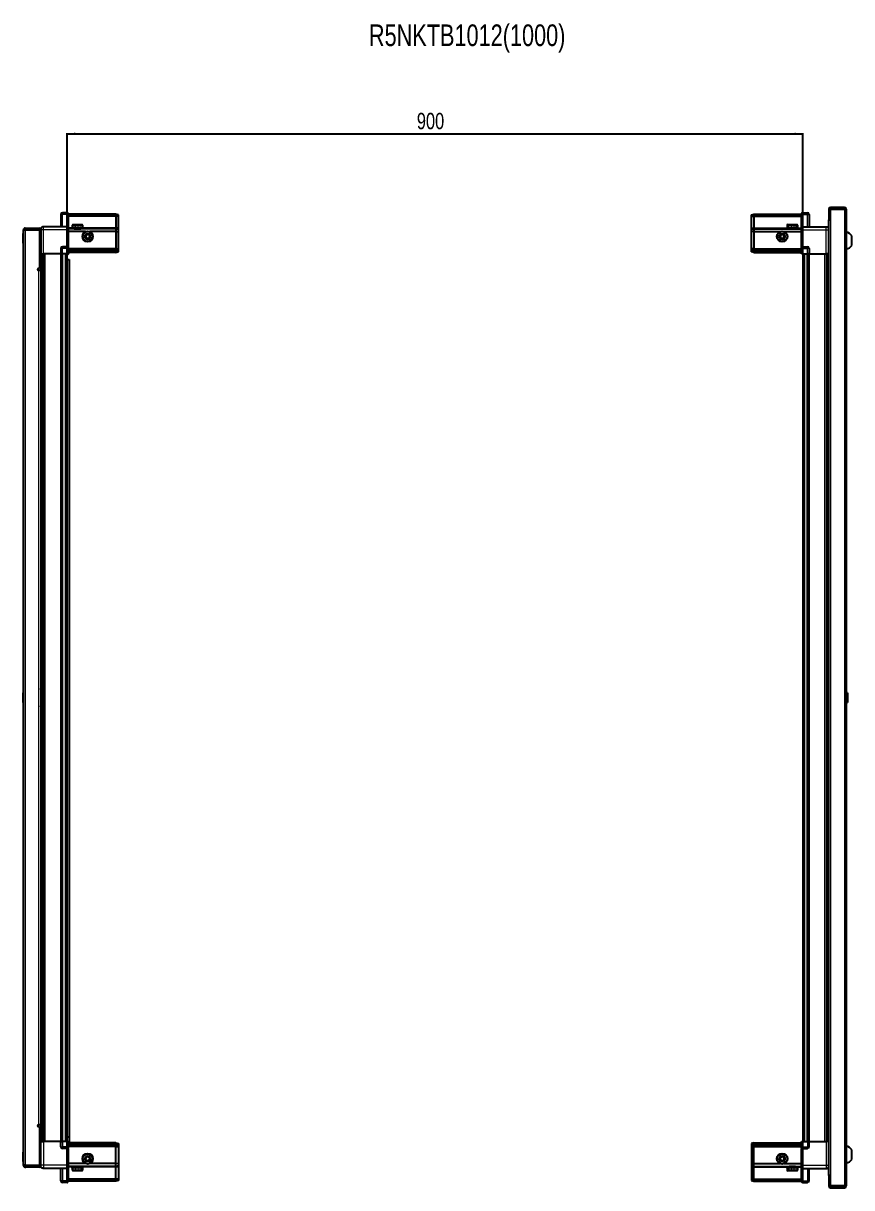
# Model space of a CAD drawing. Header units: millimetres. Extents: x -659 to 2927, y -1010 to 1598.
# Drawn here: x 718 to 1731, y 174 to 1598 of the extents above; entities that cross this region are included whole.
import ezdxf

# ---------------------------------------------------------------- set-up
doc = ezdxf.new("R2010")
doc.units = ezdxf.units.MM
doc.layers.add('FORMAT', color=7, linetype='Continuous')
doc.styles.add('SLDTEXTSTYLE0', font='TXT', dxfattribs={"width": 0.75})
doc.dimstyles.new('SLDDIMSTYLE0', dxfattribs={"dimtxt": 20, "dimasz": 10, "dimexe": 0, "dimexo": 0.0625, "dimgap": 5, "dimtad": 2, "dimdec": 1, "dimrnd": 1e-09, "dimzin": 12, "dimdsep": 46, "dimtxsty": 'SLDTEXTSTYLE0', "dimsah": 1, "dimcen": 0.09, "dimadec": 0, "dimazin": 3, "dimtfac": 1, "dimtofl": 0, "dimtmove": 0, "dimatfit": 3, "dimfxl": 0, "dimfrac": 2, "dimtolj": 1, "dimtzin": 12, "dimarcsym": 0})

# ---------------------------------------------------------------- blocks, each defined once
blk = doc.blocks.new('_D_6')
at = {"layer": 'FORMAT'}
for p, q in [((771.5, 1316.3), (771.5, 1463.8)), ((771.5, 1462.8), (1671.5, 1462.8)), ((1671.5, 1316.3), (1671.5, 1463.8))]:
    blk.add_line(p, q, dxfattribs=at)
for points in [[(771.5, 1462.8), (781.5, 1461.3), (781.5, 1464.4)], [(1671.5, 1462.8), (1661.5, 1464.4), (1661.5, 1461.3)]]:
    blk.add_solid(points, dxfattribs=at)
at = {"layer": 'FORMAT', "insert": (1199.4, 1488.6), "char_height": 20, "attachment_point": 1, "style": 'SLDTEXTSTYLE0'}
blk.add_mtext('900', dxfattribs=at)

msp = doc.modelspace()

# ---------------------------------------------------------------- linework, layer by layer
at = {"color": 7, "linetype": 'Continuous', "lineweight": 25}
for p, q in [((1703.37, 1370.73), (1703.37, 1358.33)), ((1704.87, 1370.73), (1704.87, 1358.33)), ((1705.37, 1357.83), (1705.37, 1370.73)), ((1705.37, 1370.73), (1722.77, 1370.73)), ((1722.77, 1372.83), (1705.47, 1372.83)), ((1722.77, 1371.33), (1705.47, 1371.33)), ((1722.77, 1371.33), (1722.77, 1372.83)), ((1722.77, 1370.73), (1724.87, 1370.73)), ((1724.87, 1370.73), (1724.87, 175.93)), ((763.67, 1364.33), (763.67, 1349.33)), ((771.67, 1366.33), (765.67, 1366.33)), ((771.67, 1366.33), (772.01, 1366.33)), ((771.67, 1366.33), (771.67, 1364.33)), ((771.67, 1349.53), (771.67, 1364.33)), ((771.67, 1349.53), (771.67, 1364.33)), ((772.87, 1365.83), (772.01, 1366.33)), ((772.87, 1364.33), (772.87, 1365.83)), ((831.17, 1364.83), (772.87, 1364.83)), ((772.87, 1364.33), (772.87, 1349.53)), ((831.17, 1362.33), (772.87, 1362.33)), ((831.17, 1364.83), (831.17, 1362.33)), ((834.17, 1364.03), (831.17, 1364.83)), ((831.17, 1362.33), (831.17, 1347.83)), ((834.17, 1362.17), (831.17, 1362.33)), ((834.17, 1362.17), (834.17, 1364.03)), ((834.17, 1347.83), (834.17, 1362.17)), ((1608.87, 1364.03), (1611.87, 1364.83)), ((1608.87, 1362.17), (1608.87, 1364.03)), ((1608.87, 1362.17), (1611.87, 1362.33)), ((1608.87, 1347.83), (1608.87, 1362.17)), ((1611.87, 1364.83), (1611.87, 1362.33)), ((1611.87, 1364.83), (1670.17, 1364.83)), ((1611.87, 1362.33), (1611.87, 1347.83)), ((1611.87, 1362.33), (1670.17, 1362.33)), ((1671.04, 1366.33), (1670.17, 1365.83)), ((1671.04, 1366.33), (1670.17, 1365.83)), ((1670.17, 1365.83), (1670.17, 1364.33)), ((1670.17, 1349.53), (1670.17, 1364.33)), ((1671.37, 1366.33), (1671.04, 1366.33)), ((1671.37, 1366.33), (1671.04, 1366.33)), ((1671.37, 1364.33), (1671.37, 1366.33)), ((1671.37, 1366.33), (1671.37, 1366.33)), ((1671.37, 1366.33), (1677.37, 1366.33)), ((1671.37, 1364.33), (1671.37, 1349.53)), ((1679.37, 1364.33), (1679.37, 1349.33)), ((1703.27, 1357.83), (1703.27, 188.83)), ((1703.27, 1357.83), (1705.37, 1357.83)), ((1703.37, 1358.33), (1704.87, 1358.33)), ((718.17, 1340.96), (717.87, 1340.96)), ((717.87, 1329.39), (717.87, 1340.96)), ((719.67, 1345.48), (718.17, 1345.48)), ((718.17, 1344.98), (718.17, 1345.48)), ((718.17, 201.68), (718.17, 1344.98)), ((720.27, 1346.08), (720.27, 1347.58)), ((720.27, 1347.58), (721.17, 1347.58)), ((720.27, 1346.08), (721.17, 1346.08)), ((720.27, 1345.58), (737.67, 1345.58)), ((721.17, 1346.08), (721.17, 1347.58)), ((721.17, 1347.58), (737.67, 1347.58)), ((721.17, 1346.08), (737.67, 1346.08)), ((737.67, 1346.08), (737.67, 1347.58)), ((739.17, 1345.58), (737.67, 1345.58)), ((737.67, 1345.58), (737.67, 1298.08)), ((739.17, 1345.33), (739.17, 1316.33)), ((771.67, 1349.33), (742.67, 1349.33)), ((771.67, 1349.33), (771.67, 1349.53)), ((771.67, 1349.33), (772.87, 1349.33)), ((771.67, 1345.33), (771.67, 1349.33)), ((771.67, 1325.03), (771.67, 1345.33)), ((772.87, 1349.53), (772.87, 1349.33)), ((772.87, 1349.33), (772.87, 1345.33)), ((831.17, 1346.83), (772.87, 1346.83)), ((772.87, 1345.33), (772.87, 1325.03)), ((794.17, 1343.33), (772.87, 1343.33)), ((777.67, 1351.23), (777.67, 1348.83)), ((777.67, 1348.83), (777.67, 1348.33)), ((777.67, 1348.33), (777.81, 1348.33)), ((778, 1348.83), (777.81, 1348.83)), ((777.81, 1348.83), (777.81, 1348.33)), ((777.81, 1348.33), (778, 1348.33)), ((778, 1348.83), (778, 1348.33)), ((778, 1348.33), (778.53, 1348.33)), ((778.47, 1352.03), (785.64, 1352.03)), ((778.93, 1348.83), (778.53, 1348.83)), ((778.53, 1348.83), (778.53, 1348.33)), ((778.53, 1348.33), (778.93, 1348.33)), ((778.93, 1348.83), (778.93, 1348.33)), ((778.93, 1348.33), (779.8, 1348.33)), ((779.77, 1348.33), (779.77, 1348.23)), ((779.77, 1348.23), (788.57, 1348.23)), ((780.37, 1348.83), (779.8, 1348.83)), ((779.8, 1348.83), (779.8, 1348.33)), ((779.8, 1348.33), (780.37, 1348.33)), ((780.17, 1347.83), (780.86, 1347.35)), ((780.17, 1347.83), (785.2, 1347.83)), ((780.86, 1347.35), (780.17, 1346.86)), ((780.17, 1346.86), (780.17, 1346.83)), ((780.17, 1346.86), (785.2, 1346.86)), ((780.37, 1348.83), (780.37, 1348.33)), ((780.37, 1348.33), (781.49, 1348.33)), ((780.86, 1347.35), (785.03, 1347.35)), ((782.18, 1348.83), (781.49, 1348.83)), ((781.49, 1348.83), (781.49, 1348.33)), ((781.49, 1348.33), (782.18, 1348.33)), ((782.18, 1348.83), (782.18, 1348.33)), ((782.18, 1348.33), (783.46, 1348.33)), ((784.19, 1348.83), (783.46, 1348.83)), ((783.46, 1348.83), (783.46, 1348.33)), ((783.46, 1348.33), (783.69, 1348.33)), ((783.69, 1348.83), (783.69, 1348.33)), ((784.19, 1348.83), (784.19, 1348.33)), ((784.19, 1348.83), (784.19, 1348.33)), ((784.19, 1348.33), (785.49, 1348.33)), ((784.19, 1348.33), (784.19, 1348.33)), ((785.03, 1347.35), (787.48, 1347.35)), ((785.2, 1347.83), (788.17, 1347.83)), ((785.2, 1346.86), (788.17, 1346.86)), ((786.2, 1348.83), (785.49, 1348.83)), ((785.49, 1348.83), (785.49, 1348.33)), ((785.55, 1348.83), (785.55, 1348.33)), ((785.55, 1348.33), (786.2, 1348.33)), ((785.64, 1352.03), (789.87, 1352.03)), ((786.2, 1348.83), (786.2, 1348.33)), ((786.2, 1348.33), (787.39, 1348.33)), ((788.01, 1348.83), (787.39, 1348.83)), ((787.39, 1348.83), (787.39, 1348.33)), ((787.39, 1348.33), (788.01, 1348.33)), ((787.48, 1347.35), (788.17, 1347.83)), ((788.17, 1346.86), (787.48, 1347.35)), ((788.01, 1348.83), (788.01, 1348.33)), ((788.01, 1348.33), (788.98, 1348.33)), ((788.17, 1346.83), (788.17, 1346.86)), ((788.57, 1348.23), (788.57, 1348.33)), ((789.44, 1348.83), (788.98, 1348.83)), ((788.98, 1348.83), (788.98, 1348.33)), ((788.98, 1348.33), (789.44, 1348.33)), ((789.44, 1348.83), (789.44, 1348.33)), ((789.44, 1348.33), (790.1, 1348.33)), ((790.36, 1348.83), (790.1, 1348.83)), ((790.1, 1348.83), (790.1, 1348.33)), ((790.1, 1348.33), (790.36, 1348.33)), ((790.36, 1348.83), (790.36, 1348.33)), ((790.36, 1348.33), (790.63, 1348.33)), ((790.67, 1348.83), (790.63, 1348.83)), ((790.63, 1348.83), (790.63, 1348.33)), ((790.63, 1348.33), (790.67, 1348.33)), ((790.67, 1348.83), (790.67, 1351.23)), ((790.67, 1348.83), (790.67, 1348.33)), ((831.17, 1343.33), (799.17, 1343.33)), ((831.17, 1347.83), (831.17, 1346.83)), ((831.17, 1346.83), (831.17, 1343.33)), ((834.17, 1346.03), (831.17, 1346.83)), ((831.17, 1343.33), (831.17, 1322.83)), ((831.17, 1343.33), (834.17, 1343)), ((834.17, 1346.03), (834.17, 1347.83)), ((834.17, 1343), (834.17, 1346.03)), ((834.17, 1322.83), (834.17, 1343)), ((1608.87, 1346.03), (1608.87, 1347.83)), ((1608.87, 1346.03), (1611.87, 1346.83)), ((1608.87, 1343), (1608.87, 1346.03)), ((1611.87, 1343.33), (1608.87, 1343)), ((1608.87, 1322.83), (1608.87, 1343)), ((1611.87, 1347.83), (1611.87, 1346.83)), ((1611.87, 1346.83), (1611.87, 1343.33)), ((1611.87, 1346.83), (1670.17, 1346.83)), ((1611.87, 1343.33), (1611.87, 1322.83)), ((1611.87, 1343.33), (1643.87, 1343.33)), ((1648.87, 1343.33), (1670.17, 1343.33)), ((1652.37, 1351.23), (1652.37, 1348.33)), ((1652.37, 1348.33), (1652.41, 1348.33)), ((1652.53, 1348.83), (1652.41, 1348.83)), ((1652.41, 1348.83), (1652.41, 1348.33)), ((1652.41, 1348.33), (1652.53, 1348.33)), ((1652.53, 1348.83), (1652.53, 1348.33)), ((1652.53, 1348.33), (1652.94, 1348.33)), ((1653.28, 1348.83), (1652.94, 1348.83)), ((1652.94, 1348.83), (1652.94, 1348.33)), ((1652.94, 1348.33), (1653.28, 1348.33)), ((1653.17, 1352.03), (1664.57, 1352.03)), ((1653.28, 1348.83), (1653.28, 1348.33)), ((1653.28, 1348.33), (1654.05, 1348.33)), ((1654.58, 1348.83), (1654.05, 1348.83)), ((1654.05, 1348.83), (1654.05, 1348.33)), ((1654.05, 1348.33), (1654.58, 1348.33)), ((1654.47, 1348.33), (1654.47, 1348.23)), ((1654.47, 1348.23), (1663.27, 1348.23)), ((1654.58, 1348.83), (1654.58, 1348.33)), ((1654.58, 1348.33), (1655.63, 1348.33)), ((1654.87, 1347.83), (1655.56, 1347.35)), ((1654.87, 1347.83), (1662.87, 1347.83)), ((1655.56, 1347.35), (1654.87, 1346.86)), ((1654.87, 1346.86), (1654.87, 1346.83)), ((1654.87, 1346.86), (1662.87, 1346.86)), ((1655.56, 1347.35), (1662.18, 1347.35)), ((1656.3, 1348.83), (1655.63, 1348.83)), ((1655.63, 1348.83), (1655.63, 1348.33)), ((1655.63, 1348.33), (1656.3, 1348.33)), ((1656.3, 1348.83), (1656.3, 1348.33)), ((1656.3, 1348.33), (1657.53, 1348.33)), ((1658.27, 1348.83), (1657.53, 1348.83)), ((1657.53, 1348.83), (1657.53, 1348.33)), ((1657.53, 1348.33), (1657.97, 1348.33)), ((1657.97, 1348.83), (1657.97, 1348.33)), ((1658.27, 1348.83), (1658.27, 1348.33)), ((1658.27, 1348.33), (1659.57, 1348.33)), ((1660.29, 1348.83), (1659.57, 1348.83)), ((1659.57, 1348.83), (1659.57, 1348.33)), ((1659.84, 1348.83), (1659.84, 1348.33)), ((1659.84, 1348.33), (1660.29, 1348.33)), ((1660.29, 1348.83), (1660.29, 1348.33)), ((1660.29, 1348.33), (1661.53, 1348.33)), ((1662.19, 1348.83), (1661.53, 1348.83)), ((1661.53, 1348.83), (1661.53, 1348.33)), ((1661.53, 1348.33), (1662.19, 1348.33)), ((1662.18, 1347.35), (1662.87, 1347.83)), ((1662.87, 1346.86), (1662.18, 1347.35)), ((1662.19, 1348.83), (1662.19, 1348.33)), ((1662.19, 1348.33), (1663.23, 1348.33)), ((1662.87, 1346.83), (1662.87, 1346.86)), ((1663.75, 1348.83), (1663.23, 1348.83)), ((1663.23, 1348.83), (1663.23, 1348.33)), ((1663.23, 1348.33), (1663.75, 1348.33)), ((1663.27, 1348.23), (1663.27, 1348.33)), ((1663.75, 1348.83), (1663.75, 1348.33)), ((1663.75, 1348.33), (1664.51, 1348.33)), ((1664.84, 1348.83), (1664.51, 1348.83)), ((1664.51, 1348.83), (1664.51, 1348.33)), ((1664.51, 1348.33), (1664.84, 1348.33)), ((1664.84, 1348.83), (1664.84, 1348.33)), ((1664.84, 1348.33), (1665.23, 1348.33)), ((1665.34, 1348.83), (1665.23, 1348.83)), ((1665.23, 1348.83), (1665.23, 1348.33)), ((1665.23, 1348.33), (1665.34, 1348.33)), ((1665.34, 1348.83), (1665.34, 1348.33)), ((1665.34, 1348.33), (1665.37, 1348.33)), ((1665.37, 1348.33), (1665.37, 1351.23)), ((1670.17, 1349.33), (1670.17, 1349.53)), ((1671.37, 1349.33), (1670.17, 1349.33)), ((1670.17, 1345.33), (1670.17, 1349.33)), ((1670.17, 1325.03), (1670.17, 1345.33)), ((1671.37, 1349.53), (1671.37, 1349.33)), ((1671.37, 1349.33), (1671.37, 1345.33)), ((1671.37, 1349.33), (1700.37, 1349.33)), ((1671.37, 1345.33), (1671.37, 1325.03)), ((717.87, 1329.39), (718.17, 1329.39)), ((771.67, 1324.83), (765.67, 1324.83)), ((771.67, 1324.83), (771.67, 1325.03)), ((771.67, 1324.83), (771.67, 1322.83)), ((771.67, 1324.83), (772.87, 1324.83)), ((772.87, 1325.03), (772.87, 1324.83)), ((772.87, 1324.15), (772.87, 1324.83)), ((1670.17, 1324.83), (1670.17, 1325.03)), ((1671.37, 1324.83), (1670.17, 1324.83)), ((1670.17, 1324.83), (1670.17, 1324.15)), ((1671.37, 1325.03), (1671.37, 1324.83)), ((1671.37, 1322.83), (1671.37, 1324.83)), ((1671.37, 1322.83), (1671.37, 1324.83)), ((1671.37, 1324.83), (1677.37, 1324.83)), ((1731.47, 1326.33), (1731.47, 1338.33)), ((737.67, 1319.08), (739.17, 1319.08)), ((739.17, 1316.33), (737.67, 1316.33)), ((739.82, 230.33), (739.82, 1316.33)), ((741.62, 1316.33), (741.62, 230.33)), ((741.65, 1316.33), (741.65, 230.33)), ((763.67, 1316.33), (742.67, 1316.33)), ((763.67, 1322.83), (763.67, 1316.33)), ((763.67, 1316.33), (765.67, 1316.33)), ((764.32, 230.33), (764.32, 1316.33)), ((771.67, 1316.33), (765.67, 1316.33)), ((771.52, 230.33), (771.52, 1316.33)), ((771.67, 1316.33), (771.67, 1322.83)), ((771.67, 1316.33), (771.67, 1322.83)), ((771.67, 1316.33), (771.67, 1316.33)), ((771.67, 1316.33), (772.01, 1316.33)), ((772.01, 1316.33), (772.01, 1322.83)), ((772.87, 1316.33), (772.01, 1316.33)), ((772.01, 1316.33), (772.01, 1316.33)), ((772.87, 1324.15), (772.87, 1316.33)), ((831.17, 1321.83), (772.87, 1321.83)), ((831.17, 1320.83), (772.87, 1320.83)), ((831.17, 1319.33), (772.87, 1319.33)), ((831.17, 1317.83), (772.87, 1317.83)), ((831.17, 1322.83), (831.17, 1321.83)), ((831.17, 1321.83), (831.17, 1320.83)), ((831.17, 1321.83), (834.17, 1321.03)), ((831.17, 1320.83), (831.17, 1319.33)), ((831.17, 1320.83), (834.17, 1320.29)), ((831.17, 1319.33), (834.17, 1319.78)), ((831.17, 1319.33), (831.17, 1317.83)), ((831.17, 1317.83), (834.17, 1318.63)), ((834.17, 1321.03), (834.17, 1322.83)), ((834.17, 1320.29), (834.17, 1321.03)), ((834.17, 1319.78), (834.17, 1320.29)), ((834.17, 1318.63), (834.17, 1319.78)), ((1608.87, 1321.03), (1608.87, 1322.83)), ((1611.87, 1321.83), (1608.87, 1321.03)), ((1608.87, 1320.29), (1608.87, 1321.03)), ((1611.87, 1320.83), (1608.87, 1320.29)), ((1608.87, 1319.78), (1608.87, 1320.29)), ((1611.87, 1319.33), (1608.87, 1319.78)), ((1608.87, 1318.63), (1608.87, 1319.78)), ((1611.87, 1317.83), (1608.87, 1318.63)), ((1611.87, 1322.83), (1611.87, 1321.83)), ((1611.87, 1321.83), (1611.87, 1320.83)), ((1611.87, 1321.83), (1670.17, 1321.83)), ((1611.87, 1320.83), (1670.17, 1320.83)), ((1611.87, 1320.83), (1611.87, 1319.33)), ((1611.87, 1319.33), (1611.87, 1317.83)), ((1611.87, 1319.33), (1670.17, 1319.33)), ((1611.87, 1317.83), (1670.17, 1317.83)), ((1670.17, 1316.33), (1670.17, 1324.15)), ((1671.04, 1316.33), (1670.17, 1316.33)), ((1671.04, 1322.83), (1671.04, 1316.33)), ((1671.37, 1316.33), (1671.04, 1316.33)), ((1671.37, 1322.83), (1671.37, 1316.33)), ((1671.37, 1316.33), (1677.37, 1316.33)), ((1671.52, 1316.33), (1671.52, 230.33)), ((1679.37, 1316.33), (1677.37, 1316.33)), ((1678.72, 1316.33), (1678.72, 230.33)), ((1679.37, 1322.83), (1679.37, 1316.33)), ((1679.37, 1316.33), (1700.37, 1316.33)), ((1701.4, 230.33), (1701.4, 1316.33)), ((1701.43, 230.33), (1701.43, 1316.33)), ((1703.22, 1316.33), (1703.22, 230.33)), ((737.67, 1298.08), (736.32, 1298.08)), ((771.52, 1309.33), (774.02, 1309.33)), ((774.02, 1309.33), (774.02, 235.83)), ((736.32, 1296.08), (737.07, 1296.08)), ((737.07, 1296.08), (739.17, 1296.08)), ((739.17, 1296.08), (739.17, 250.58)), ((718.17, 779.11), (717.87, 779.11)), ((717.87, 767.54), (717.87, 779.11)), ((739.67, 782.83), (739.67, 763.83)), ((1725.86, 779.11), (1724.87, 778.13)), ((1726.37, 779.11), (1725.86, 779.11)), ((1725.86, 779.11), (1725.86, 767.54)), ((1726.37, 779.11), (1726.37, 767.54)), ((717.87, 767.54), (718.17, 767.54)), ((1724.87, 768.53), (1725.86, 767.54)), ((1725.86, 767.54), (1726.37, 767.54)), ((737.07, 250.58), (736.32, 250.58)), ((736.32, 248.58), (737.67, 248.58)), ((739.17, 250.58), (737.07, 250.58)), ((737.67, 248.58), (737.67, 201.08)), ((739.17, 230.33), (737.67, 230.33)), ((739.17, 201.33), (739.17, 230.33)), ((763.67, 230.33), (742.67, 230.33)), ((763.67, 223.83), (763.67, 230.33)), ((763.67, 230.33), (765.67, 230.33)), ((771.67, 230.33), (765.67, 230.33)), ((774.02, 235.83), (771.52, 235.83)), ((771.67, 223.83), (771.67, 230.33)), ((771.67, 230.33), (772.01, 230.33)), ((772.01, 223.83), (772.01, 230.33)), ((772.01, 230.33), (772.87, 230.33)), ((772.87, 230.33), (772.87, 222.51)), ((831.17, 228.83), (772.87, 228.83)), ((774.02, 235.83), (774.02, 228.83)), ((831.17, 227.33), (831.17, 228.83)), ((831.17, 228.83), (834.17, 228.03)), ((834.17, 228.03), (834.17, 226.87)), ((1611.87, 228.83), (1608.87, 228.03)), ((1608.87, 228.03), (1608.87, 226.87)), ((1611.87, 227.33), (1611.87, 228.83)), ((1611.87, 228.83), (1670.17, 228.83)), ((1670.17, 222.51), (1670.17, 230.33)), ((1670.17, 230.33), (1671.04, 230.33)), ((1671.04, 230.33), (1671.04, 230.33)), ((1671.04, 230.33), (1671.04, 223.83)), ((1671.37, 230.33), (1671.04, 230.33)), ((1671.37, 230.33), (1671.37, 223.83)), ((1671.37, 230.33), (1671.37, 230.33)), ((1671.37, 230.33), (1677.37, 230.33)), ((1671.37, 230.33), (1671.37, 223.83)), ((1679.37, 230.33), (1677.37, 230.33)), ((1679.37, 223.83), (1679.37, 230.33)), ((1679.37, 230.33), (1700.37, 230.33)), ((718.17, 217.26), (717.87, 217.26)), ((717.87, 207.59), (717.87, 217.26)), ((739.17, 227.58), (737.67, 227.58)), ((771.67, 221.83), (765.67, 221.83)), ((771.67, 223.83), (771.67, 221.83)), ((771.67, 223.83), (771.67, 221.83)), ((771.67, 221.83), (772.87, 221.83)), ((771.67, 221.63), (771.67, 221.83)), ((771.67, 201.33), (771.67, 221.63)), ((831.17, 227.33), (772.87, 227.33)), ((831.17, 225.83), (772.87, 225.83)), ((831.17, 224.83), (772.87, 224.83)), ((772.87, 221.83), (772.87, 222.51)), ((772.87, 221.83), (772.87, 221.63)), ((772.87, 221.63), (772.87, 201.33)), ((831.17, 225.83), (831.17, 227.33)), ((831.17, 227.33), (834.17, 226.87)), ((831.17, 225.83), (834.17, 226.37)), ((831.17, 224.83), (831.17, 225.83)), ((831.17, 224.83), (834.17, 225.63)), ((831.17, 223.83), (831.17, 224.83)), ((831.17, 203.33), (831.17, 223.83)), ((834.17, 226.87), (834.17, 226.37)), ((834.17, 226.37), (834.17, 225.63)), ((834.17, 225.63), (834.17, 223.83)), ((834.17, 223.83), (834.17, 203.66)), ((1611.87, 227.33), (1608.87, 226.87)), ((1608.87, 226.87), (1608.87, 226.37)), ((1608.87, 226.37), (1608.87, 225.63)), ((1611.87, 225.83), (1608.87, 226.37)), ((1611.87, 224.83), (1608.87, 225.63)), ((1608.87, 225.63), (1608.87, 223.83)), ((1608.87, 223.83), (1608.87, 203.66)), ((1611.87, 225.83), (1611.87, 227.33)), ((1611.87, 227.33), (1670.17, 227.33)), ((1611.87, 224.83), (1611.87, 225.83)), ((1611.87, 225.83), (1670.17, 225.83)), ((1611.87, 224.83), (1670.17, 224.83)), ((1611.87, 223.83), (1611.87, 224.83)), ((1611.87, 203.33), (1611.87, 223.83)), ((1670.17, 222.51), (1670.17, 221.83)), ((1671.37, 221.83), (1670.17, 221.83)), ((1670.17, 221.63), (1670.17, 221.83)), ((1670.17, 201.33), (1670.17, 221.63)), ((1671.37, 221.83), (1671.37, 223.83)), ((1671.37, 221.83), (1671.37, 221.63)), ((1671.37, 221.83), (1677.37, 221.83)), ((1671.37, 221.63), (1671.37, 201.33)), ((1731.47, 208.33), (1731.47, 220.33)), ((717.87, 205.69), (717.87, 207.59)), ((717.87, 205.69), (718.17, 205.69)), ((718.17, 201.18), (718.17, 201.68)), ((719.67, 201.18), (718.17, 201.18)), ((737.67, 201.08), (720.27, 201.08)), ((720.27, 200.58), (720.27, 199.08)), ((720.27, 200.58), (721.17, 200.58)), ((721.17, 200.58), (721.17, 199.08)), ((737.67, 200.58), (721.17, 200.58)), ((737.67, 201.08), (739.17, 201.08)), ((737.67, 200.58), (737.67, 199.08)), ((771.67, 197.33), (771.67, 201.33)), ((794.17, 203.33), (772.87, 203.33)), ((772.87, 201.33), (772.87, 197.33)), ((831.17, 199.83), (772.87, 199.83)), ((780.17, 199.83), (780.17, 199.8)), ((780.17, 199.8), (780.86, 199.31)), ((780.28, 199.8), (780.17, 199.8)), ((788.17, 199.8), (780.28, 199.8)), ((787.48, 199.31), (788.17, 199.8)), ((788.17, 199.8), (788.17, 199.83)), ((831.17, 203.33), (799.17, 203.33)), ((831.17, 203.33), (834.17, 203.66)), ((831.17, 199.83), (831.17, 203.33)), ((834.17, 200.63), (831.17, 199.83)), ((831.17, 198.83), (831.17, 199.83)), ((834.17, 203.66), (834.17, 200.63)), ((834.17, 200.63), (834.17, 198.83)), ((1611.87, 203.33), (1608.87, 203.66)), ((1608.87, 203.66), (1608.87, 200.63)), ((1608.87, 200.63), (1611.87, 199.83)), ((1608.87, 200.63), (1608.87, 198.83)), ((1611.87, 203.33), (1643.87, 203.33)), ((1611.87, 199.83), (1611.87, 203.33)), ((1611.87, 199.83), (1670.17, 199.83)), ((1611.87, 198.83), (1611.87, 199.83)), ((1648.87, 203.33), (1670.17, 203.33)), ((1654.87, 199.83), (1654.87, 199.8)), ((1654.87, 199.8), (1655.56, 199.31)), ((1662.87, 199.8), (1654.87, 199.8)), ((1662.18, 199.31), (1662.87, 199.8)), ((1662.87, 199.8), (1662.87, 199.83)), ((1670.17, 197.33), (1670.17, 201.33)), ((1671.37, 201.33), (1671.37, 197.33)), ((720.27, 199.08), (721.17, 199.08)), ((737.67, 199.08), (721.17, 199.08)), ((771.67, 197.33), (742.67, 197.33)), ((763.67, 182.33), (763.67, 197.33)), ((771.67, 197.33), (772.87, 197.33)), ((771.67, 197.13), (771.67, 197.33)), ((771.67, 182.33), (771.67, 197.13)), ((772.87, 197.33), (772.87, 197.13)), ((772.87, 197.13), (772.87, 182.33)), ((777.67, 198.33), (777.67, 195.43)), ((777.77, 198.33), (777.67, 198.33)), ((777.77, 197.83), (777.77, 198.33)), ((777.94, 198.33), (777.77, 198.33)), ((777.77, 197.83), (777.94, 197.83)), ((777.94, 197.83), (777.94, 198.33)), ((778.43, 198.33), (777.94, 198.33)), ((778.43, 197.83), (778.43, 198.33)), ((778.81, 198.33), (778.43, 198.33)), ((778.43, 197.83), (778.81, 197.83)), ((778.62, 194.63), (778.47, 194.63)), ((789.87, 194.63), (778.62, 194.63)), ((778.81, 197.83), (778.81, 198.33)), ((779.65, 198.33), (778.81, 198.33)), ((779.65, 197.83), (779.65, 198.33)), ((780.2, 198.33), (779.65, 198.33)), ((779.65, 197.83), (780.2, 197.83)), ((779.77, 198.43), (779.77, 198.33)), ((785.17, 198.43), (779.77, 198.43)), ((780.86, 199.31), (780.17, 198.83)), ((780.28, 198.83), (780.17, 198.83)), ((780.2, 197.83), (780.2, 198.33)), ((781.31, 198.33), (780.2, 198.33)), ((788.17, 198.83), (780.28, 198.83)), ((780.95, 199.31), (780.86, 199.31)), ((787.48, 199.31), (780.95, 199.31)), ((781.31, 197.83), (781.31, 198.33)), ((781.99, 198.33), (781.31, 198.33)), ((781.31, 197.83), (781.99, 197.83)), ((781.99, 197.83), (781.99, 198.33)), ((783.25, 198.33), (781.99, 198.33)), ((783.25, 197.83), (783.25, 198.33)), ((783.55, 198.33), (783.25, 198.33)), ((783.25, 197.83), (783.99, 197.83)), ((783.55, 197.83), (783.55, 198.33)), ((783.99, 197.83), (783.99, 198.33)), ((785.29, 198.33), (783.99, 198.33)), ((788.57, 198.43), (785.17, 198.43)), ((785.29, 197.83), (785.29, 198.33)), ((785.29, 197.83), (786, 197.83)), ((785.41, 197.83), (785.41, 198.33)), ((786, 198.33), (785.41, 198.33)), ((786, 197.83), (786, 198.33)), ((787.21, 198.33), (786, 198.33)), ((787.21, 197.83), (787.21, 198.33)), ((787.84, 198.33), (787.21, 198.33)), ((787.21, 197.83), (787.84, 197.83)), ((788.17, 198.83), (787.48, 199.31)), ((787.84, 197.83), (787.84, 198.33)), ((788.84, 198.33), (787.84, 198.33)), ((788.57, 198.33), (788.57, 198.43)), ((788.84, 197.83), (788.84, 198.33)), ((789.32, 198.33), (788.84, 198.33)), ((788.84, 197.83), (789.32, 197.83)), ((789.32, 197.83), (789.32, 198.33)), ((790.01, 198.33), (789.32, 198.33)), ((790.01, 197.83), (790.01, 198.33)), ((790.3, 198.33), (790.01, 198.33)), ((790.01, 197.83), (790.3, 197.83)), ((790.3, 197.83), (790.3, 198.33)), ((790.61, 198.33), (790.3, 198.33)), ((790.61, 197.83), (790.61, 198.33)), ((790.67, 198.33), (790.61, 198.33)), ((790.61, 197.83), (790.67, 197.83)), ((790.67, 195.43), (790.67, 198.33)), ((790.67, 197.83), (790.67, 198.33)), ((790.67, 198.33), (790.67, 198.33)), ((831.17, 184.33), (831.17, 198.83)), ((834.17, 198.83), (834.17, 184.48)), ((1608.87, 198.83), (1608.87, 184.48)), ((1611.87, 184.33), (1611.87, 198.83)), ((1652.37, 198.33), (1652.37, 195.43)), ((1652.39, 198.33), (1652.37, 198.33)), ((1652.39, 197.83), (1652.39, 198.33)), ((1652.49, 198.33), (1652.39, 198.33)), ((1652.39, 197.83), (1652.49, 197.83)), ((1652.49, 197.83), (1652.49, 198.33)), ((1652.86, 198.33), (1652.49, 198.33)), ((1652.86, 197.83), (1652.86, 198.33)), ((1653.18, 198.33), (1652.86, 198.33)), ((1652.86, 197.83), (1653.18, 197.83)), ((1664.57, 194.63), (1653.17, 194.63)), ((1653.18, 197.83), (1653.18, 198.33)), ((1653.92, 198.33), (1653.18, 198.33)), ((1653.92, 197.83), (1653.92, 198.33)), ((1654.43, 198.33), (1653.92, 198.33)), ((1653.92, 197.83), (1654.43, 197.83)), ((1654.43, 197.83), (1654.43, 198.33)), ((1655.46, 198.33), (1654.43, 198.33)), ((1654.47, 198.43), (1654.47, 198.33)), ((1663.27, 198.43), (1654.47, 198.43)), ((1655.56, 199.31), (1654.87, 198.83)), ((1662.87, 198.83), (1654.87, 198.83)), ((1655.46, 197.83), (1655.46, 198.33)), ((1656.11, 198.33), (1655.46, 198.33)), ((1655.46, 197.83), (1656.11, 197.83)), ((1662.18, 199.31), (1655.56, 199.31)), ((1656.11, 197.83), (1656.11, 198.33)), ((1657.34, 198.33), (1656.11, 198.33)), ((1657.34, 197.83), (1657.34, 198.33)), ((1657.83, 198.33), (1657.34, 198.33)), ((1657.34, 197.83), (1658.07, 197.83)), ((1657.83, 197.83), (1657.83, 198.33)), ((1658.07, 197.83), (1658.07, 198.33)), ((1659.37, 198.33), (1658.07, 198.33)), ((1659.37, 197.83), (1659.37, 198.33)), ((1659.37, 197.83), (1660.1, 197.83)), ((1659.7, 197.83), (1659.7, 198.33)), ((1660.1, 198.33), (1659.7, 198.33)), ((1660.1, 197.83), (1660.1, 198.33)), ((1661.34, 198.33), (1660.1, 198.33)), ((1661.34, 197.83), (1661.34, 198.33)), ((1662.01, 198.33), (1661.34, 198.33)), ((1661.34, 197.83), (1662.01, 197.83)), ((1662.01, 197.83), (1662.01, 198.33)), ((1663.08, 198.33), (1662.01, 198.33)), ((1662.87, 198.83), (1662.18, 199.31)), ((1663.08, 197.83), (1663.08, 198.33)), ((1663.62, 198.33), (1663.08, 198.33)), ((1663.08, 197.83), (1663.62, 197.83)), ((1663.27, 198.33), (1663.27, 198.43)), ((1663.62, 197.83), (1663.62, 198.33)), ((1664.41, 198.33), (1663.62, 198.33)), ((1664.41, 197.83), (1664.41, 198.33)), ((1664.76, 198.33), (1664.41, 198.33)), ((1664.41, 197.83), (1664.76, 197.83)), ((1664.76, 197.83), (1664.76, 198.33)), ((1665.19, 198.33), (1664.76, 198.33)), ((1665.19, 197.83), (1665.19, 198.33)), ((1665.32, 198.33), (1665.19, 198.33)), ((1665.19, 197.83), (1665.32, 197.83)), ((1665.32, 197.83), (1665.32, 198.33)), ((1665.37, 198.33), (1665.32, 198.33)), ((1665.37, 195.43), (1665.37, 198.33)), ((1671.37, 197.33), (1670.17, 197.33)), ((1670.17, 197.13), (1670.17, 197.33)), ((1670.17, 182.33), (1670.17, 197.13)), ((1671.37, 197.33), (1671.37, 197.13)), ((1671.37, 197.33), (1700.37, 197.33)), ((1671.37, 197.13), (1671.37, 182.33)), ((1671.37, 197.13), (1671.37, 182.33)), ((1679.37, 182.33), (1679.37, 197.33)), ((1705.37, 188.83), (1703.27, 188.83)), ((1703.37, 188.33), (1704.87, 188.33)), ((1703.37, 188.33), (1703.37, 175.93)), ((1704.87, 188.33), (1704.87, 175.93)), ((1705.37, 175.93), (1705.37, 188.83)), ((771.67, 180.33), (765.67, 180.33)), ((771.67, 182.33), (771.67, 180.33)), ((771.67, 180.33), (772.01, 180.33)), ((771.67, 180.33), (771.67, 180.33)), ((771.67, 180.33), (772.01, 180.33)), ((772.01, 180.33), (772.87, 180.83)), ((772.01, 180.33), (772.87, 180.83)), ((831.17, 184.33), (772.87, 184.33)), ((772.87, 180.83), (772.87, 182.33)), ((831.17, 181.83), (772.87, 181.83)), ((834.17, 184.48), (831.17, 184.33)), ((831.17, 181.83), (831.17, 184.33)), ((834.17, 182.63), (831.17, 181.83)), ((834.17, 184.48), (834.17, 182.63)), ((1608.87, 184.48), (1611.87, 184.33)), ((1608.87, 184.48), (1608.87, 182.63)), ((1608.87, 182.63), (1611.87, 181.83)), ((1611.87, 184.33), (1670.17, 184.33)), ((1611.87, 181.83), (1611.87, 184.33)), ((1611.87, 181.83), (1670.17, 181.83)), ((1670.17, 182.33), (1670.17, 180.83)), ((1670.17, 180.83), (1671.04, 180.33)), ((1671.37, 180.33), (1671.04, 180.33)), ((1671.37, 180.33), (1671.37, 182.33)), ((1671.37, 180.33), (1677.37, 180.33)), ((1722.77, 175.93), (1705.37, 175.93)), ((1705.47, 175.33), (1722.77, 175.33)), ((1705.47, 173.83), (1722.77, 173.83)), ((1724.87, 175.93), (1722.77, 175.93)), ((1722.77, 175.33), (1722.77, 173.83))]:
    msp.add_line(p, q, dxfattribs=at)
at = {"color": 8, "linetype": 'Continuous', "lineweight": 18}
for p, q in [((1704.87, 1370.73), (1703.37, 1370.73)), ((1705.47, 1371.33), (1705.47, 1372.83)), ((1722.77, 1370.73), (1722.77, 175.93)), ((765.67, 1364.33), (763.67, 1364.33)), ((765.67, 1364.33), (765.67, 1366.33)), ((765.67, 1349.33), (765.67, 1364.33)), ((771.67, 1364.33), (765.67, 1364.33)), ((771.67, 1364.33), (772.87, 1364.33)), ((1671.37, 1364.33), (1670.17, 1364.33)), ((1671.37, 1364.33), (1677.37, 1364.33)), ((1677.37, 1364.33), (1677.37, 1366.33)), ((1677.37, 1364.33), (1679.37, 1364.33)), ((1677.37, 1349.33), (1677.37, 1364.33)), ((1705.37, 1357.83), (1705.37, 188.83)), ((720.27, 1345.58), (720.27, 201.08)), ((742.67, 1316.33), (742.67, 1345.33)), ((771.67, 1345.33), (742.67, 1345.33)), ((771.67, 1349.53), (772.87, 1349.53)), ((771.67, 1345.33), (772.87, 1345.33)), ((780.17, 1347.83), (772.87, 1347.83)), ((777.67, 1351.23), (785.85, 1351.23)), ((785.85, 1351.23), (790.67, 1351.23)), ((831.17, 1347.83), (788.17, 1347.83)), ((834.17, 1347.83), (831.17, 1347.83)), ((1608.87, 1347.83), (1611.87, 1347.83)), ((1611.87, 1347.83), (1654.87, 1347.83)), ((1652.37, 1351.23), (1665.37, 1351.23)), ((1662.87, 1347.83), (1670.17, 1347.83)), ((1670.17, 1349.53), (1671.37, 1349.53)), ((1671.37, 1345.33), (1670.17, 1345.33)), ((1671.37, 1345.33), (1700.37, 1345.33)), ((1700.37, 1316.33), (1700.37, 1345.33)), ((765.67, 1322.83), (765.67, 1324.83)), ((771.67, 1325.03), (772.87, 1325.03)), ((1670.17, 1325.03), (1671.37, 1325.03)), ((1677.37, 1322.83), (1677.37, 1324.83)), ((739.17, 1296.08), (739.17, 1316.33)), ((740.41, 1316.33), (740.41, 230.33)), ((742.86, 230.33), (742.86, 1316.33)), ((744.27, 1316.33), (744.27, 230.33)), ((763.67, 1322.83), (765.67, 1322.83)), ((763.67, 230.33), (763.67, 1316.33)), ((771.67, 1322.83), (765.67, 1322.83)), ((765.67, 1316.33), (765.67, 1322.83)), ((766.32, 230.33), (766.32, 1316.33)), ((769.52, 230.33), (769.52, 1316.33)), ((771.67, 1322.83), (772.01, 1322.83)), ((771.67, 1316.33), (772.01, 1316.33)), ((831.17, 1322.83), (772.87, 1322.83)), ((831.17, 1322.83), (834.17, 1322.83)), ((1611.87, 1322.83), (1608.87, 1322.83)), ((1611.87, 1322.83), (1670.17, 1322.83)), ((1671.37, 1322.83), (1671.04, 1322.83)), ((1671.37, 1322.83), (1677.37, 1322.83)), ((1673.52, 1316.33), (1673.52, 230.33)), ((1676.72, 1316.33), (1676.72, 230.33)), ((1679.37, 1322.83), (1677.37, 1322.83)), ((1677.37, 1316.33), (1677.37, 1322.83)), ((1679.37, 1316.33), (1679.37, 230.33)), ((1698.78, 230.33), (1698.78, 1316.33)), ((1700.19, 1316.33), (1700.19, 230.33)), ((1702.64, 230.33), (1702.64, 1316.33)), ((737.07, 250.58), (737.07, 1296.08)), ((739.17, 230.33), (739.17, 250.58)), ((742.67, 230.33), (742.67, 201.33)), ((765.67, 230.33), (765.67, 223.83)), ((1671.37, 230.33), (1671.04, 230.33)), ((1677.37, 230.33), (1677.37, 223.83)), ((1700.37, 230.33), (1700.37, 201.33)), ((763.67, 223.83), (765.67, 223.83)), ((765.67, 223.83), (765.67, 221.83)), ((771.67, 223.83), (765.67, 223.83)), ((771.67, 223.83), (772.01, 223.83)), ((772.87, 221.63), (771.67, 221.63)), ((831.17, 223.83), (772.87, 223.83)), ((831.17, 223.83), (834.17, 223.83)), ((1611.87, 223.83), (1608.87, 223.83)), ((1611.87, 223.83), (1670.17, 223.83)), ((1671.37, 221.63), (1670.17, 221.63)), ((1671.37, 223.83), (1671.04, 223.83)), ((1671.37, 223.83), (1677.37, 223.83)), ((1677.37, 223.83), (1677.37, 221.83)), ((1679.37, 223.83), (1677.37, 223.83)), ((771.67, 201.33), (742.67, 201.33)), ((771.67, 201.33), (772.87, 201.33)), ((1671.37, 201.33), (1670.17, 201.33)), ((1671.37, 201.33), (1700.37, 201.33)), ((765.67, 197.33), (765.67, 182.33)), ((772.87, 197.13), (771.67, 197.13)), ((780.17, 198.83), (772.87, 198.83)), ((777.84, 195.43), (777.67, 195.43)), ((790.67, 195.43), (777.84, 195.43)), ((831.17, 198.83), (788.17, 198.83)), ((834.17, 198.83), (831.17, 198.83)), ((1608.87, 198.83), (1611.87, 198.83)), ((1611.87, 198.83), (1654.87, 198.83)), ((1665.37, 195.43), (1652.37, 195.43)), ((1662.87, 198.83), (1670.17, 198.83)), ((1671.37, 197.13), (1670.17, 197.13)), ((1677.37, 197.33), (1677.37, 182.33)), ((765.67, 182.33), (763.67, 182.33)), ((765.67, 182.33), (765.67, 180.33)), ((771.67, 182.33), (765.67, 182.33)), ((771.67, 182.33), (772.87, 182.33)), ((1671.37, 182.33), (1670.17, 182.33)), ((1671.37, 182.33), (1677.37, 182.33)), ((1677.37, 182.33), (1679.37, 182.33)), ((1677.37, 182.33), (1677.37, 180.33)), ((1704.87, 175.93), (1703.37, 175.93)), ((1705.47, 175.33), (1705.47, 173.83))]:
    msp.add_line(p, q, dxfattribs=at)
at = {"color": 7, "linetype": 'Continuous', "lineweight": 25}
for centre, radius in [((796.67, 1337.33), 6.5), ((796.67, 1337.33), 3.46), ((1646.37, 1337.33), 6.5), ((1646.37, 1337.33), 3.46), ((796.67, 209.33), 6.5), ((1646.37, 209.33), 6.5), ((796.67, 209.33), 3.46), ((1646.37, 209.33), 3.46)]:
    msp.add_circle(centre, radius, dxfattribs=at)
at = {"color": 8, "linetype": 'Continuous', "lineweight": 18}
for centre in [(796.67, 1337.33), (1646.37, 1337.33), (796.67, 209.33), (1646.37, 209.33)]:
    msp.add_circle(centre, 5.7, dxfattribs=at)
at = {"color": 7, "linetype": 'Continuous', "lineweight": 25}
for centre, radius, start, end in [((1705.47, 1370.73), 2.1, 90, 180), ((1705.47, 1370.73), 0.6, 90, 180), ((1722.77, 1370.73), 2.1, 0, 90), ((1722.77, 1370.73), 0.6, 0, 90), ((765.67, 1364.33), 2, 90, 180), ((1677.37, 1364.33), 2, 0, 90), ((720.17, 1345.08), 0.5, 90, 117.52901), ((737.57, 1345.48), 0.6, 9.59407, 90), ((737.57, 1345.48), 2.1, 32.2369, 87.2706), ((778.47, 1351.23), 0.8, 90, 180), ((779.77, 1347.83), 0.4, 0, 90), ((788.57, 1347.83), 0.4, 90, 180), ((789.87, 1351.23), 0.8, 0, 90), ((796.67, 1337.33), 2.5, 101.00659, 161.00659), ((796.67, 1337.33), 2.5, 41.00659, 101.00659), ((796.67, 1337.33), 2.5, 341.00659, 41.00659), ((1646.37, 1337.33), 2.5, 120.74103, 180.74103), ((1646.37, 1337.33), 2.5, 60.74103, 120.74103), ((1646.37, 1337.33), 2.5, 0.74103, 60.74103), ((1653.17, 1351.23), 0.8, 90, 180), ((1654.47, 1347.83), 0.4, 0, 90), ((1663.27, 1347.83), 0.4, 90, 180), ((1664.57, 1351.23), 0.8, 0, 90), ((1721.85, 1331.31), 11.91, 36.1266, 75.29965), ((765.67, 1322.83), 2, 90, 180), ((796.67, 1337.33), 2.5, 161.00659, 221.00659), ((796.67, 1337.33), 2.5, 221.00659, 281.00659), ((796.67, 1337.33), 2.5, 281.00659, 341.00659), ((1646.37, 1337.33), 2.5, 180.74103, 240.74103), ((1646.37, 1337.33), 2.5, 240.74103, 300.74103), ((1646.37, 1337.33), 2.5, 300.74103, 0.74103), ((1677.37, 1322.83), 2, 0, 90), ((1721.85, 1333.35), 11.91, 284.70035, 323.8734), ((769.02, 1318.98), 5, 300, 346.70293), ((736.32, 1297.08), 1, 90, 270), ((736.67, 782.83), 3, 0, 33.55731), ((736.67, 763.83), 3, 326.44269, 0), ((736.32, 249.58), 1, 90, 270), ((765.67, 223.83), 2, 180, 270), ((1677.37, 223.83), 2, 270, 0), ((1721.85, 213.31), 11.91, 36.1266, 75.29965), ((720.17, 201.58), 0.5, 243.29122, 270), ((737.57, 201.18), 0.6, 270, 350.40593), ((737.57, 201.18), 2.1, 272.7294, 327.8305), ((796.67, 209.33), 2.5, 127.98423, 187.98423), ((796.67, 209.33), 2.5, 187.98423, 247.98423), ((796.67, 209.33), 2.5, 67.98423, 127.98423), ((796.67, 209.33), 2.5, 247.98423, 307.98423), ((796.67, 209.33), 2.5, 7.98423, 67.98423), ((796.67, 209.33), 2.5, 307.98423, 7.98423), ((1646.37, 209.33), 2.5, 155.91157, 215.91157), ((1646.37, 209.33), 2.5, 95.91157, 155.91157), ((1646.37, 209.33), 2.5, 215.91157, 275.91157), ((1646.37, 209.33), 2.5, 35.91157, 95.91157), ((1646.37, 209.33), 2.5, 275.91157, 335.91157), ((1646.37, 209.33), 2.5, 335.91157, 35.91157), ((1721.85, 215.35), 11.91, 284.70035, 323.8734), ((778.47, 195.43), 0.8, 180, 270), ((779.77, 198.83), 0.4, 270, 0), ((788.57, 198.83), 0.4, 180, 270), ((789.87, 195.43), 0.8, 270, 0), ((1653.17, 195.43), 0.8, 180, 270), ((1654.47, 198.83), 0.4, 270, 0), ((1663.27, 198.83), 0.4, 180, 270), ((1664.57, 195.43), 0.8, 270, 0), ((765.67, 182.33), 2, 180, 270), ((1677.37, 182.33), 2, 270, 0), ((1705.47, 175.93), 2.1, 180, 270), ((1705.47, 175.93), 0.6, 180, 270), ((1722.77, 175.93), 2.1, 270, 0), ((1722.77, 175.93), 0.6, 270, 0)]:
    msp.add_arc(centre, radius, start, end, dxfattribs=at)
for centre, start_param, end_param in [((775.47, 1322.83), 2.4188584, 3.1415927), ((1667.58, 1322.83), 0, 0.7227342), ((775.47, 223.83), 3.1415927, 3.8643269), ((1667.58, 223.83), 5.5604511, 6.2831853)]:
    msp.add_ellipse(centre, major_axis=(3.46, 0), ratio=0.5773503, start_param=start_param, end_param=end_param, dxfattribs=at)
for points, knots in [([(720.27, 1347.58), (720.02, 1347.55), (719.53, 1347.5), (718.89, 1347.11), (718.42, 1346.55), (718.2, 1345.97), (718.18, 1345.61), (718.17, 1345.48)], [0, 0, 0, 0, 0.23025534, 0.4485219, 0.6667858, 0.88504963, 1, 1, 1, 1]), ([(718.17, 1344.98), (718.2, 1345.03), (718.25, 1345.12), (718.65, 1345.25), (719.2, 1345.38), (719.78, 1345.49), (720.15, 1345.56), (720.27, 1345.58)], [0, 0, 0, 0, 0.2302553, 0.4485219, 0.6667858, 0.8850496, 1, 1, 1, 1]), ([(742.67, 1349.33), (742.23, 1349.28), (741.56, 1349.21), (740.74, 1348.77), (740.18, 1348.32), (739.73, 1347.76), (739.29, 1346.95), (739.22, 1346.27), (739.17, 1345.83)], [0, 0, 0, 0, 0.2394568, 0.3683607, 0.5, 0.6316393, 0.7605432, 1, 1, 1, 1]), ([(739.17, 1345.83), (739.17, 1345.82), (739.17, 1345.81), (739.17, 1345.69), (739.17, 1345.53), (739.17, 1345.4), (739.17, 1345.33)], [0, 0, 0, 0, 0.2493943, 0.50033348, 0.75016674, 1, 1, 1, 1]), ([(793.84, 1336.78), (794.01, 1337.27), (794.32, 1338.18), (794.63, 1339.09), (794.78, 1339.51)], [0, 0, 0, 0, 0.5346859, 1, 1, 1, 1]), ([(794.78, 1339.51), (795.29, 1339.61), (796.23, 1339.79), (797.17, 1339.97), (797.61, 1340.06)], [0, 0, 0, 0, 0.5346859, 1, 1, 1, 1]), ([(797.61, 1340.06), (797.69, 1339.96), (798.09, 1339.51), (798.74, 1338.76), (799.28, 1338.14), (799.51, 1337.88)], [0, 0, 0, 0, 0.13312467, 0.63709944, 1, 1, 1, 1]), ([(1643.85, 1338.74), (1644.3, 1339), (1645.13, 1339.5), (1645.95, 1339.99), (1646.34, 1340.22)], [0, 0, 0, 0, 0.5346859, 1, 1, 1, 1]), ([(1646.34, 1340.22), (1646.79, 1339.96), (1647.63, 1339.49), (1648.46, 1339.02), (1648.85, 1338.81)], [0, 0, 0, 0, 0.5346859, 1, 1, 1, 1]), ([(1700.37, 1349.33), (1700.81, 1349.28), (1701.49, 1349.21), (1702.3, 1348.77), (1702.86, 1348.34), (1703.14, 1347.96), (1703.27, 1347.78)], [0, 0, 0, 0, 0.3842982, 0.5911726, 0.8024372, 1, 1, 1, 1]), ([(795.73, 1334.6), (795.51, 1334.86), (794.97, 1335.48), (794.31, 1336.23), (793.92, 1336.68), (793.84, 1336.78)], [0, 0, 0, 0, 0.3629006, 0.8668753, 1, 1, 1, 1]), ([(798.57, 1335.15), (798.06, 1335.05), (797.11, 1334.87), (796.17, 1334.69), (795.73, 1334.6)], [0, 0, 0, 0, 0.5346859, 1, 1, 1, 1]), ([(799.51, 1337.88), (799.34, 1337.39), (799.03, 1336.48), (798.71, 1335.57), (798.57, 1335.15)], [0, 0, 0, 0, 0.5346859, 1, 1, 1, 1]), ([(1643.89, 1335.85), (1643.89, 1335.98), (1643.88, 1336.58), (1643.87, 1337.57), (1643.86, 1338.4), (1643.85, 1338.74)], [0, 0, 0, 0, 0.13312467, 0.63709944, 1, 1, 1, 1]), ([(1646.41, 1334.44), (1645.96, 1334.7), (1645.12, 1335.17), (1644.28, 1335.64), (1643.89, 1335.85)], [0, 0, 0, 0, 0.5346859, 1, 1, 1, 1]), ([(1648.89, 1335.92), (1648.45, 1335.66), (1647.62, 1335.16), (1646.79, 1334.67), (1646.41, 1334.44)], [0, 0, 0, 0, 0.5346859, 1, 1, 1, 1]), ([(1648.85, 1338.81), (1648.86, 1338.46), (1648.87, 1337.64), (1648.88, 1336.64), (1648.89, 1336.04), (1648.89, 1335.92)], [0, 0, 0, 0, 0.3629006, 0.8668753, 1, 1, 1, 1]), ([(739.17, 1316.33), (739.21, 1316.33), (739.29, 1316.33), (739.89, 1316.33), (740.78, 1316.33), (741.76, 1316.33), (742.42, 1316.33), (742.67, 1316.33)], [0, 0, 0, 0, 0.2146939, 0.4293877, 0.6440816, 0.8587754, 1, 1, 1, 1]), ([(1703.22, 1316.33), (1703.19, 1316.33), (1702.97, 1316.33), (1702.25, 1316.33), (1701.28, 1316.33), (1700.63, 1316.33), (1700.37, 1316.33)], [0, 0, 0, 0, 0.0717073, 0.4209791, 0.7702508, 1, 1, 1, 1]), ([(739.17, 230.33), (739.21, 230.33), (739.29, 230.33), (739.89, 230.33), (740.78, 230.33), (741.76, 230.33), (742.42, 230.33), (742.67, 230.33)], [0, 0, 0, 0, 0.2146939, 0.4293877, 0.6440816, 0.8587754, 1, 1, 1, 1]), ([(1703.22, 230.33), (1703.19, 230.33), (1702.97, 230.33), (1702.25, 230.33), (1701.28, 230.33), (1700.63, 230.33), (1700.37, 230.33)], [0, 0, 0, 0, 0.0717073, 0.4209791, 0.7702508, 1, 1, 1, 1]), ([(720.27, 201.08), (720.02, 201.13), (719.53, 201.22), (718.89, 201.35), (718.42, 201.48), (718.2, 201.59), (718.18, 201.66), (718.17, 201.68)], [0, 0, 0, 0, 0.2302553, 0.4485219, 0.6667858, 0.8850496, 1, 1, 1, 1]), ([(718.17, 201.18), (718.2, 200.93), (718.25, 200.43), (718.65, 199.79), (719.2, 199.33), (719.78, 199.11), (720.15, 199.09), (720.27, 199.08)], [0, 0, 0, 0, 0.2302553, 0.4485219, 0.6667858, 0.8850496, 1, 1, 1, 1]), ([(739.17, 200.83), (739.17, 200.84), (739.17, 200.85), (739.17, 200.97), (739.17, 201.13), (739.17, 201.26), (739.17, 201.33)], [0, 0, 0, 0, 0.2493943, 0.5003335, 0.7501667, 1, 1, 1, 1]), ([(742.67, 197.33), (742.23, 197.38), (741.56, 197.45), (740.74, 197.88), (740.18, 198.34), (739.73, 198.9), (739.29, 199.71), (739.22, 200.39), (739.17, 200.83)], [0, 0, 0, 0, 0.2394568, 0.3683607, 0.5, 0.6316393, 0.7605432, 1, 1, 1, 1]), ([(794, 210.41), (794.4, 210.73), (795.16, 211.32), (795.92, 211.91), (796.27, 212.19)], [0, 0, 0, 0, 0.5346859, 1, 1, 1, 1]), ([(794.4, 207.55), (794.38, 207.68), (794.3, 208.27), (794.16, 209.26), (794.04, 210.07), (794, 210.41)], [0, 0, 0, 0, 0.1331247, 0.6370994, 1, 1, 1, 1]), ([(797.07, 206.47), (796.6, 206.66), (795.7, 207.03), (794.81, 207.39), (794.4, 207.55)], [0, 0, 0, 0, 0.5346859, 1, 1, 1, 1]), ([(796.27, 212.19), (796.75, 212), (797.64, 211.63), (798.53, 211.27), (798.95, 211.11)], [0, 0, 0, 0, 0.53468586, 1, 1, 1, 1]), ([(799.35, 208.25), (798.94, 207.93), (798.18, 207.34), (797.43, 206.75), (797.07, 206.47)], [0, 0, 0, 0, 0.5346859, 1, 1, 1, 1]), ([(798.95, 211.11), (799, 210.76), (799.11, 209.95), (799.25, 208.96), (799.33, 208.37), (799.35, 208.25)], [0, 0, 0, 0, 0.36290056, 0.86687533, 1, 1, 1, 1]), ([(1643.5, 209.03), (1643.71, 209.5), (1644.11, 210.38), (1644.5, 211.26), (1644.68, 211.67)], [0, 0, 0, 0, 0.5346859, 1, 1, 1, 1]), ([(1645.19, 206.69), (1644.89, 207.11), (1644.33, 207.89), (1643.76, 208.67), (1643.5, 209.03)], [0, 0, 0, 0, 0.5346859, 1, 1, 1, 1]), ([(1644.68, 211.67), (1645.02, 211.7), (1645.84, 211.79), (1646.83, 211.89), (1647.43, 211.95), (1647.55, 211.96)], [0, 0, 0, 0, 0.3629006, 0.8668753, 1, 1, 1, 1]), ([(1648.07, 206.99), (1647.94, 206.98), (1647.35, 206.92), (1646.36, 206.81), (1645.54, 206.73), (1645.19, 206.69)], [0, 0, 0, 0, 0.13312467, 0.63709944, 1, 1, 1, 1]), ([(1647.55, 211.96), (1647.85, 211.55), (1648.42, 210.77), (1648.98, 209.99), (1649.24, 209.63)], [0, 0, 0, 0, 0.5346859, 1, 1, 1, 1]), ([(1649.24, 209.63), (1649.03, 209.16), (1648.64, 208.28), (1648.25, 207.4), (1648.07, 206.99)], [0, 0, 0, 0, 0.53468586, 1, 1, 1, 1]), ([(1700.37, 197.33), (1700.81, 197.38), (1701.49, 197.45), (1702.3, 197.89), (1702.86, 198.32), (1703.14, 198.7), (1703.27, 198.88)], [0, 0, 0, 0, 0.3842982, 0.5911726, 0.8024372, 1, 1, 1, 1])]:
    msp.add_open_spline(points, degree=3, knots=knots, dxfattribs=at)
for points in [[(720.27, 1346.08), (720.19, 1346.07), (720.04, 1346.05), (719.84, 1345.91), (719.7, 1345.72), (719.68, 1345.56), (719.67, 1345.48)], [(719.67, 201.18), (719.68, 201.1), (719.7, 200.94), (719.84, 200.75), (720.04, 200.61), (720.19, 200.59), (720.27, 200.58)]]:
    msp.add_open_spline(points, degree=3, dxfattribs=at)
at = {"color": 8, "linetype": 'Continuous', "lineweight": 18}
for points, knots in [([(742.67, 1345.33), (742.23, 1345.33), (741.56, 1345.33), (740.74, 1345.33), (740.18, 1345.33), (739.73, 1345.33), (739.29, 1345.33), (739.22, 1345.33), (739.17, 1345.33)], [0, 0, 0, 0, 0.2394568, 0.3683607, 0.5, 0.6316393, 0.7605432, 1, 1, 1, 1]), ([(1700.37, 1345.33), (1700.81, 1345.33), (1701.49, 1345.33), (1702.3, 1345.33), (1702.86, 1345.33), (1703.14, 1345.33), (1703.27, 1345.33)], [0, 0, 0, 0, 0.38429816, 0.59117259, 0.8024372, 1, 1, 1, 1]), ([(742.67, 201.33), (742.23, 201.33), (741.56, 201.33), (740.74, 201.33), (740.18, 201.33), (739.73, 201.33), (739.29, 201.33), (739.22, 201.33), (739.17, 201.33)], [0, 0, 0, 0, 0.2394568, 0.3683607, 0.5, 0.6316393, 0.7605432, 1, 1, 1, 1]), ([(1700.37, 201.33), (1700.81, 201.33), (1701.49, 201.33), (1702.3, 201.33), (1702.86, 201.33), (1703.14, 201.33), (1703.27, 201.33)], [0, 0, 0, 0, 0.3842982, 0.5911726, 0.8024372, 1, 1, 1, 1])]:
    msp.add_open_spline(points, degree=3, knots=knots, dxfattribs=at)
for points in [[(742.67, 1345.33), (742.67, 1345.85), (742.67, 1346.9), (742.67, 1348.22), (742.67, 1349.15), (742.67, 1349.27), (742.67, 1349.33)], [(1700.37, 1345.33), (1700.37, 1345.85), (1700.37, 1346.9), (1700.37, 1348.22), (1700.37, 1349.15), (1700.37, 1349.27), (1700.37, 1349.33)], [(742.67, 201.33), (742.67, 200.81), (742.67, 199.76), (742.67, 198.43), (742.67, 197.51), (742.67, 197.39), (742.67, 197.33)], [(1700.37, 201.33), (1700.37, 200.81), (1700.37, 199.76), (1700.37, 198.43), (1700.37, 197.51), (1700.37, 197.39), (1700.37, 197.33)]]:
    msp.add_open_spline(points, degree=3, dxfattribs=at)

# ---------------------------------------------------------------- texts
at = {"layer": 'FORMAT', "insert": (1140.75, 1596.74), "char_height": 26.4583, "attachment_point": 1, "style": 'SLDTEXTSTYLE0'}
msp.add_mtext('R5NKTB1012(1000)', dxfattribs=at)

# ---------------------------------------------------------------- dimensions: what is measured, and where the dimension line sits
at = {"layer": 'FORMAT'}
dim = msp.add_linear_dim(base=(1671.52, 1462.83), p1=(771.52, 1316.33), p2=(1671.52, 1316.33), dimstyle='SLDDIMSTYLE0', dxfattribs=at)
dim.commit()
dim.dimension.update_dxf_attribs({"geometry": '_D_6', "text_midpoint": (1221.52, 1462.83), "dimtype": 160})

doc.saveas('drawing.dxf')
